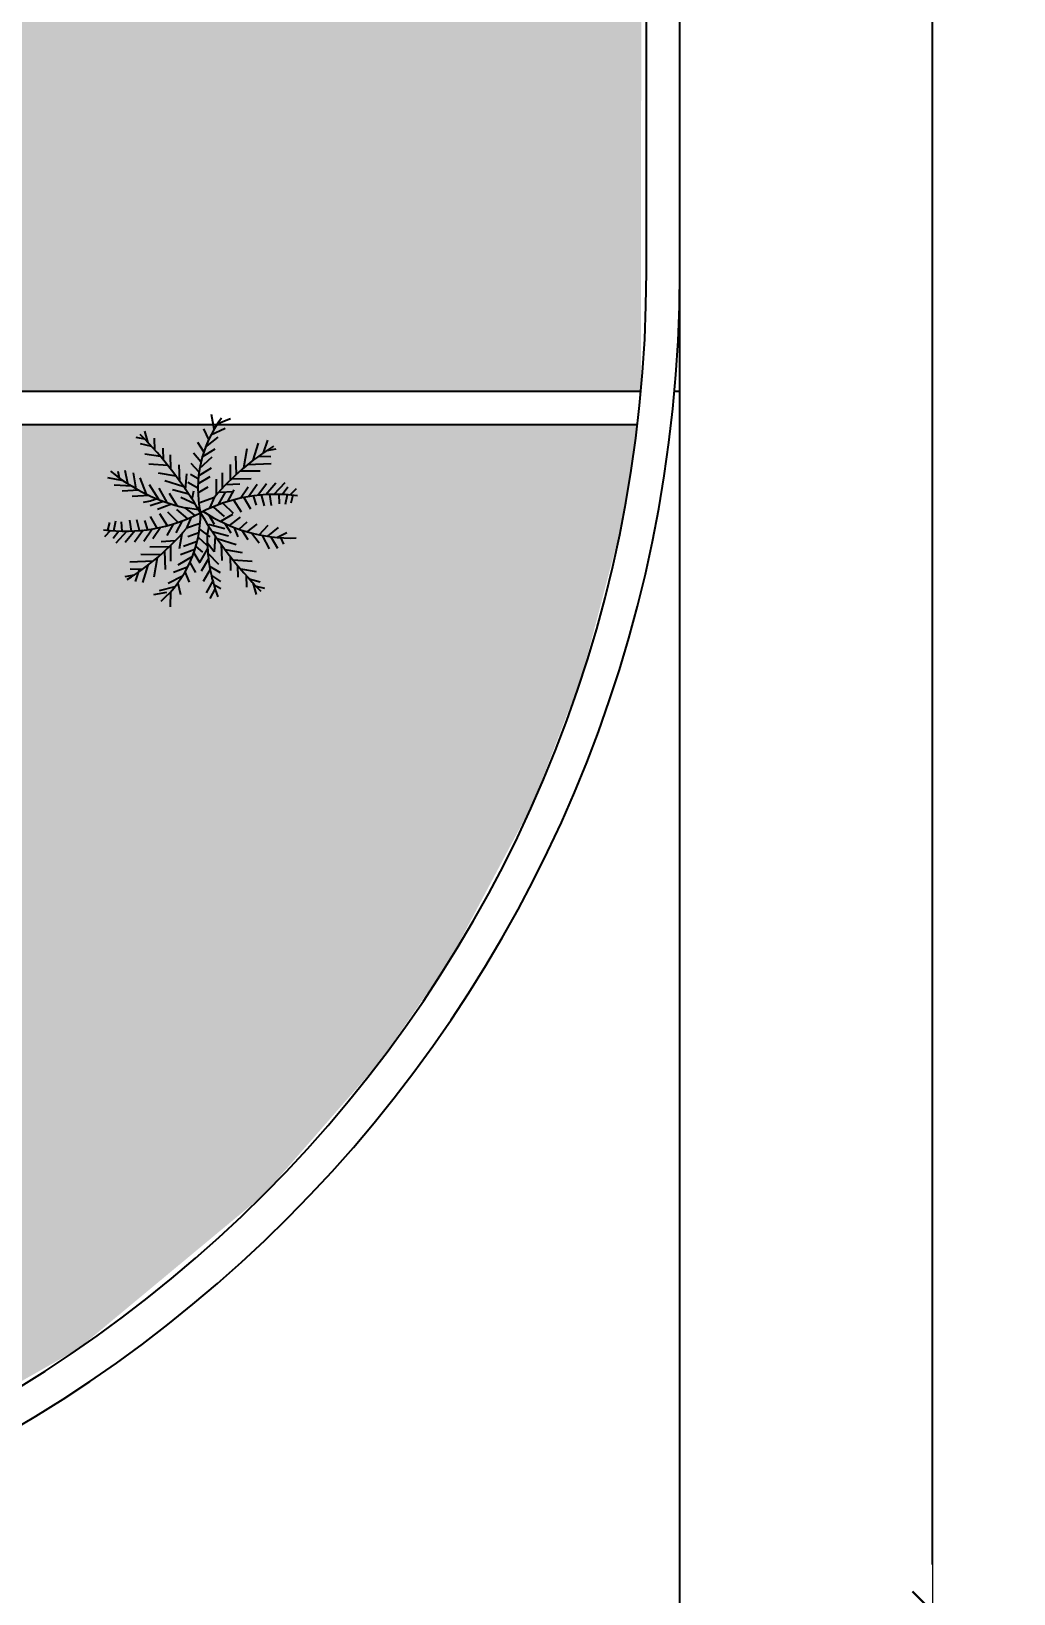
# Model space of a CAD drawing. Header units: millimetres. Extents: x 1170 to 1315, y 90 to 135.
# Drawn here: x 1294.548 to 1296.017, y 121.253 to 123.59 of the extents above; entities that cross this region are included whole.
import ezdxf

# ---------------------------------------------------------------- set-up
doc = ezdxf.new("R2010")
doc.units = ezdxf.units.MM
doc.header["$LTSCALE"] = 20
doc.header["$MEASUREMENT"] = 0
doc.linetypes.add('HIDDEN', pattern=[0.375, 0.25, -0.125])
doc.layers.get('DEFPOINTS').update_dxf_attribs({"linetype": 'CONTINUOUS'})
for name, color, linetype in [('COTA', 7, 'CONTINUOUS'), ('E-hatch', 8, 'CONTINUOUS'), ('Indic_Corte_Vista', 2, 'CONTINUOUS'), ('J-Paredes', 7, 'CONTINUOUS')]:
    doc.layers.add(name, color=color, linetype=linetype)
doc.layers.add('E-Pen-C', color=4, linetype='CONTINUOUS', lineweight=15)
doc.layers.add('E-Pen-G', color=3, linetype='CONTINUOUS', lineweight=30)
doc.styles.add('F2', font='ARIALN.TTF')
doc.dimstyles.new('DIMENSION-1', dxfattribs={"dimtxt": 0.145, "dimasz": 0.07, "dimexe": 1, "dimexo": 0, "dimgap": 0.12, "dimtad": 1, "dimzin": 7, "dimdsep": 46, "dimtxsty": 'F2', "dimblk1": 'TRACO', "dimblk2": 'TRACO', "dimsah": 1, "dimcen": 1, "dimse1": 1, "dimse2": 1, "dimclrd": 4, "dimclre": 256, "dimclrt": 4, "dimadec": 8, "dimazin": 0, "dimtfac": 1, "dimtix": 1, "dimtmove": 2, "dimatfit": 3, "dimldrblk": 'TRACO', "dimfxl": 1, "dimtolj": 1, "dimtzin": 0, "dimarcsym": 0})

# ---------------------------------------------------------------- blocks, each defined once
blk = doc.blocks.new('TRACO')
at = {"layer": 'E-Pen-C'}
for p, q in [((0, 1), (0, -1)), ((-1, 0), (1, 0))]:
    blk.add_line(p, q, dxfattribs=at)
at = {"layer": 'E-Pen-G'}
blk.add_line((-0.424, -0.424), (0.424, 0.424), dxfattribs=at)
blk = doc.blocks.new('*D472')
at = {"layer": 'COTA', "color": 4, "linetype": 'Continuous', "lineweight": -2}
blk.add_line((1295.8955, 121.2972), (1295.8955, 131.5507), dxfattribs=at)
at = {"layer": 'DEFPOINTS', "color": 0, "linetype": 'Continuous'}
for p in [(1295.5179, 131.6207), (1295.8955, 131.6207), (1295.5179, 121.2272)]:
    blk.add_point(p, dxfattribs=at)
at = {"layer": 'COTA', "color": 4, "linetype": 'Continuous', "lineweight": -2, "xscale": 0.07, "yscale": 0.07, "zscale": 0.07}
for p, rotation in [((1295.8955, 131.6207), 90), ((1295.8955, 121.2272), 270)]:
    blk.add_blockref('TRACO', p, dxfattribs=dict(at, rotation=rotation))
at = {"layer": 'COTA', "color": 4, "linetype": 'Continuous', "insert": (1295.7014, 126.424), "char_height": 0.145, "attachment_point": 5, "rotation": 90, "style": 'F2'}
blk.add_mtext('\\A1;20.79', dxfattribs=at)

msp = doc.modelspace()

# ---------------------------------------------------------------- hatches: boundary and pattern name
at = {"layer": 'E-hatch'}
h = msp.add_hatch(dxfattribs=at)
h.set_pattern_fill('GRASS', color=250, scale=0.1, style=0)
h.paths.add_polyline_path([(1279.7532, 122.4272), (1292.6429, 122.4272), (1292.6429, 121.3022), (1281.3117, 121.3087), (1280.9141, 121.3841), (1280.5581, 121.5316), (1280.319, 121.6838), (1280.1098, 121.8645), (1279.9889, 121.9969), (1279.7859, 122.2936), (1279.7394, 122.3831)])
h.paths.add_polyline_path([(1293.1679, 123.0022), (1293.1679, 122.7272), (1293.0179, 122.7272), (1293.0179, 121.2772), (1293.6598, 121.2828), (1294.0841, 121.3625), (1294.3369, 121.4594), (1294.6175, 121.6192), (1294.8963, 121.8508), (1295.0687, 122.0483), (1295.1734, 122.2003), (1295.2986, 122.4364), (1295.3724, 122.6289), (1295.4298, 122.8484), (1295.4543, 123.0022)])
at = {"layer": 'J-Paredes'}
h = msp.add_hatch(dxfattribs=at)
h.set_pattern_fill('AR-HBONE', color=250, scale=0.015, style=0)
h.paths.add_polyline_path([(1293.3546, 130.6887), (1293.4222, 130.7934), (1293.4991, 130.8634), (1293.6957, 131.0309), (1293.876, 131.13), (1294.0216, 131.1533), (1294.118, 131.1155), (1294.4575, 130.6429), (1294.5067, 130.6159), (1294.58, 130.6048), (1294.5851, 130.5609), (1294.5411, 130.5326), (1294.9607, 129.9082), (1295.1821, 129.6649), (1295.2429, 129.4725), (1295.291, 129.3812), (1295.174, 129.2823), (1295.0537, 129.1442), (1294.8357, 129.0331), (1294.6879, 128.9443), (1294.5572, 128.957), (1294.2836, 129.2025), (1294.0307, 129.636), (1293.5757, 130.2205), (1293.3741, 130.5891), (1293.3573, 130.6752)], flags=16)
h.paths.add_polyline_path([(1293.3546, 128.3206), (1293.4222, 128.4252), (1293.4991, 128.4952), (1293.6957, 128.6627), (1293.876, 128.7618), (1294.0216, 128.7852), (1294.118, 128.7473), (1294.4575, 128.2747), (1294.5067, 128.2478), (1294.58, 128.2367), (1294.5851, 128.1928), (1294.5411, 128.1644), (1294.9607, 127.5401), (1295.1821, 127.2967), (1295.2429, 127.1044), (1295.291, 127.0131), (1295.174, 126.9141), (1295.0537, 126.7761), (1294.8357, 126.665), (1294.6879, 126.5761), (1294.5572, 126.5888), (1294.2836, 126.8344), (1294.0307, 127.2678), (1293.5757, 127.8524), (1293.3741, 128.221), (1293.3573, 128.3071)], flags=16)
h.paths.add_polyline_path([(1293.0179, 129.0522), (1293.1679, 129.0522), (1293.1679, 123.0522), (1295.4596, 123.0522), (1295.4679, 131.5457), (1293.0179, 131.5457)])

# ---------------------------------------------------------------- linework, layer by layer
at = {"layer": 'COTA', "color": 250, "linetype": 'HIDDEN'}
msp.add_line((1295.5179, 121.2272), (1295.5179, 123.2302), dxfattribs=at)
at = {"layer": 'E-hatch', "color": 250}
for p, q in [((1294.8215, 122.9952), (1294.8175, 123.0172)), ((1294.8134, 122.9799), (1294.806, 122.9957)), ((1294.8167, 122.9865), (1294.8381, 122.9968)), ((1294.8268, 123.0036), (1294.8461, 123.0111)), ((1294.718, 122.98), (1294.7051, 122.9828)), ((1294.7281, 122.9691), (1294.7116, 122.9734)), ((1294.7228, 122.9749), (1294.7176, 122.9923)), ((1294.7328, 122.9639), (1294.7321, 122.9815)), ((1294.8061, 122.9614), (1294.797, 122.9753)), ((1294.8085, 122.9683), (1294.8273, 122.9832)), ((1294.8798, 122.9486), (1294.8878, 122.9743)), ((1294.8954, 122.9599), (1294.9017, 122.9786)), ((1294.7413, 122.9541), (1294.7177, 122.958)), ((1294.7457, 122.9488), (1294.7452, 122.9665)), ((1294.7567, 122.9352), (1294.7562, 122.9566)), ((1294.8018, 122.9464), (1294.7904, 122.9592)), ((1294.7998, 122.9365), (1294.8187, 122.954)), ((1294.8038, 122.954), (1294.8228, 122.9658)), ((1294.855, 122.9278), (1294.854, 122.955)), ((1294.866, 122.9375), (1294.8708, 122.9664)), ((1294.888, 122.9547), (1294.9063, 122.9544)), ((1294.9003, 122.9633), (1294.914, 122.9658)), ((1294.6799, 122.922), (1294.6779, 122.9317)), ((1294.6922, 122.9137), (1294.6882, 122.9332)), ((1294.7048, 122.9061), (1294.701, 122.9297)), ((1294.7524, 122.9406), (1294.7238, 122.9427)), ((1294.7646, 122.9249), (1294.7385, 122.9295)), ((1294.7703, 122.9171), (1294.7692, 122.9416)), ((1294.7789, 122.9049), (1294.7804, 122.9283)), ((1294.7978, 122.9211), (1294.7861, 122.9274)), ((1294.7989, 122.931), (1294.7872, 122.9439)), ((1294.7973, 122.9133), (1294.8157, 122.9244)), ((1294.7982, 122.9255), (1294.8176, 122.9375)), ((1294.8341, 122.9065), (1294.8341, 122.9296)), ((1294.846, 122.9193), (1294.8459, 122.9424)), ((1294.8606, 122.9329), (1294.8901, 122.9326)), ((1294.8719, 122.9424), (1294.9069, 122.9439)), ((1294.686, 122.9178), (1294.6625, 122.9223)), ((1294.6982, 122.9099), (1294.6719, 122.9115)), ((1294.709, 122.9037), (1294.6838, 122.9026)), ((1294.7201, 122.898), (1294.7109, 122.9223)), ((1294.7387, 122.8899), (1294.7247, 122.912)), ((1294.7511, 122.8853), (1294.7395, 122.9071)), ((1294.7762, 122.9088), (1294.7478, 122.9178)), ((1294.7836, 122.898), (1294.759, 122.9045)), ((1294.7972, 122.9068), (1294.782, 122.9155)), ((1294.7884, 122.8905), (1294.7909, 122.9031)), ((1294.7973, 122.9), (1294.8125, 122.9091)), ((1294.8252, 122.8973), (1294.8251, 122.9203)), ((1294.8282, 122.8823), (1294.8378, 122.9)), ((1294.8299, 122.9009), (1294.8506, 122.902)), ((1294.839, 122.9123), (1294.8597, 122.9135)), ((1294.8418, 122.887), (1294.8515, 122.9043)), ((1294.8478, 122.921), (1294.8767, 122.9214)), ((1294.861, 122.8921), (1294.8722, 122.9089)), ((1294.8731, 122.8944), (1294.8859, 122.9131)), ((1294.8868, 122.8963), (1294.8998, 122.9139)), ((1294.899, 122.8973), (1294.9138, 122.9147)), ((1294.9112, 122.8978), (1294.9277, 122.9154)), ((1294.9232, 122.8976), (1294.9315, 122.9087)), ((1294.9354, 122.8967), (1294.9445, 122.9064)), ((1294.7245, 122.896), (1294.699, 122.8943)), ((1294.7459, 122.8871), (1294.7257, 122.8805)), ((1294.7577, 122.8831), (1294.737, 122.875)), ((1294.766, 122.8806), (1294.7547, 122.8987)), ((1294.7933, 122.8828), (1294.7719, 122.8929)), ((1294.7985, 122.8744), (1294.778, 122.8776)), ((1294.7933, 122.8662), (1294.778, 122.8776)), ((1294.7986, 122.8848), (1294.8221, 122.8932)), ((1294.815, 122.8769), (1294.8224, 122.894)), ((1294.8205, 122.8784), (1294.8367, 122.8644)), ((1294.8345, 122.8846), (1294.8499, 122.8693)), ((1294.8504, 122.8894), (1294.862, 122.8717)), ((1294.8658, 122.8931), (1294.8757, 122.8759)), ((1294.8799, 122.8955), (1294.8842, 122.8816)), ((1294.892, 122.8968), (1294.8964, 122.8806)), ((1294.9042, 122.8976), (1294.9069, 122.8811)), ((1294.9182, 122.8977), (1294.9189, 122.8835)), ((1294.9305, 122.8971), (1294.9277, 122.8823)), ((1294.9394, 122.8963), (1294.9363, 122.8845)), ((1294.6627, 122.8439), (1294.6657, 122.8557)), ((1294.6716, 122.8431), (1294.6744, 122.8579)), ((1294.6839, 122.8425), (1294.6831, 122.8567)), ((1294.6979, 122.8426), (1294.6952, 122.8591)), ((1294.7101, 122.8434), (1294.7057, 122.8597)), ((1294.7222, 122.8448), (1294.7179, 122.8586)), ((1294.7363, 122.8472), (1294.7263, 122.8643)), ((1294.7517, 122.8508), (1294.7401, 122.8685)), ((1294.7603, 122.8533), (1294.7506, 122.8359)), ((1294.7676, 122.8556), (1294.7521, 122.8709)), ((1294.7739, 122.8579), (1294.7643, 122.8402)), ((1294.782, 122.8612), (1294.7659, 122.8752)), ((1294.7871, 122.8633), (1294.7797, 122.8463)), ((1294.8005, 122.8543), (1294.78, 122.847)), ((1294.8128, 122.8675), (1294.8215, 122.8533)), ((1294.8315, 122.8573), (1294.8492, 122.8682)), ((1294.8374, 122.8541), (1294.8462, 122.84)), ((1294.8444, 122.851), (1294.8609, 122.8637)), ((1294.859, 122.8455), (1294.8707, 122.8565)), ((1294.6667, 122.8435), (1294.6575, 122.8339)), ((1294.6789, 122.8427), (1294.6706, 122.8316)), ((1294.6909, 122.8425), (1294.6744, 122.8248)), ((1294.7031, 122.8429), (1294.6883, 122.8256)), ((1294.7153, 122.8439), (1294.7023, 122.8263)), ((1294.729, 122.8458), (1294.7162, 122.8271)), ((1294.7411, 122.8482), (1294.7299, 122.8313)), ((1294.7732, 122.8388), (1294.7691, 122.816)), ((1294.7987, 122.84), (1294.7821, 122.8342)), ((1294.7975, 122.8334), (1294.8107, 122.8218)), ((1294.7995, 122.8455), (1294.8152, 122.8343)), ((1294.8136, 122.8497), (1294.8112, 122.8371)), ((1294.8128, 122.8531), (1294.8373, 122.8466)), ((1294.8185, 122.8423), (1294.843, 122.8358)), ((1294.8232, 122.8353), (1294.8217, 122.8119)), ((1294.8259, 122.8314), (1294.8542, 122.8224)), ((1294.8515, 122.8474), (1294.8568, 122.834)), ((1294.863, 122.8441), (1294.8717, 122.8299)), ((1294.8711, 122.8416), (1294.8859, 122.8531)), ((1294.8773, 122.8399), (1294.889, 122.8251)), ((1294.8887, 122.8372), (1294.9023, 122.8517)), ((1294.8932, 122.8363), (1294.9038, 122.8162)), ((1294.9019, 122.8349), (1294.9175, 122.8482)), ((1294.9064, 122.8343), (1294.916, 122.8174)), ((1294.9151, 122.8333), (1294.9301, 122.8405)), ((1294.9207, 122.8329), (1294.9254, 122.8232)), ((1294.7414, 122.8074), (1294.712, 122.8077)), ((1294.7543, 122.8192), (1294.7253, 122.8189)), ((1294.7631, 122.8279), (1294.7424, 122.8268)), ((1294.7471, 122.8125), (1294.7481, 122.7852)), ((1294.7561, 122.8209), (1294.7561, 122.7979)), ((1294.7927, 122.8152), (1294.7713, 122.8074)), ((1294.796, 122.827), (1294.7759, 122.8199)), ((1294.7909, 122.81), (1294.7999, 122.795)), ((1294.794, 122.8195), (1294.8043, 122.811)), ((1294.8115, 122.8166), (1294.7995, 122.7957)), ((1294.8112, 122.8254), (1294.8217, 122.8123)), ((1294.812, 122.8096), (1294.8279, 122.7931)), ((1294.8318, 122.8231), (1294.8329, 122.7986)), ((1294.8375, 122.8153), (1294.8636, 122.8107)), ((1294.7302, 122.7979), (1294.6952, 122.7963)), ((1294.7141, 122.7855), (1294.6957, 122.7858)), ((1294.7094, 122.7853), (1294.7034, 122.7674)), ((1294.7222, 122.7916), (1294.7143, 122.7659)), ((1294.7361, 122.8028), (1294.7313, 122.7738)), ((1294.7816, 122.7885), (1294.7606, 122.7807)), ((1294.789, 122.8049), (1294.767, 122.7915)), ((1294.785, 122.7955), (1294.7937, 122.7807)), ((1294.8129, 122.8011), (1294.8023, 122.783)), ((1294.8154, 122.7855), (1294.8049, 122.7674)), ((1294.8145, 122.7904), (1294.8303, 122.781)), ((1294.8454, 122.805), (1294.8459, 122.7836)), ((1294.8497, 122.7996), (1294.8783, 122.7976)), ((1294.8563, 122.7914), (1294.8569, 122.7737)), ((1294.8608, 122.7861), (1294.8844, 122.7822)), ((1294.7018, 122.777), (1294.6881, 122.7744)), ((1294.7741, 122.7754), (1294.7527, 122.7645)), ((1294.767, 122.765), (1294.7711, 122.7481)), ((1294.7779, 122.7817), (1294.784, 122.7663)), ((1294.8193, 122.7683), (1294.8094, 122.7502)), ((1294.8173, 122.7763), (1294.8311, 122.7671)), ((1294.8208, 122.763), (1294.8317, 122.7566)), ((1294.8693, 122.7764), (1294.8699, 122.7587)), ((1294.874, 122.7711), (1294.8904, 122.7668)), ((1294.8793, 122.7653), (1294.8845, 122.7479)), ((1294.8841, 122.7603), (1294.897, 122.7574)), ((1294.7502, 122.7509), (1294.7306, 122.7475)), ((1294.7625, 122.7592), (1294.7394, 122.7533)), ((1294.756, 122.7517), (1294.7555, 122.7293)), ((1294.8228, 122.7566), (1294.815, 122.7418))]:
    msp.add_line(p, q, dxfattribs=at)
for centre, radius, start, end in [((1294.9714, 122.9065), 0.1742, 142.889, 192.0535), ((1294.2818, 122.5639), 0.6028, 30.5265, 44.6166), ((1295.1062, 122.6534), 0.372, 121.7433, 139.712), ((1294.84, 123.1449), 0.2744, 230.8338, 256.9381), ((1294.6933, 123.0171), 0.1331, 279.8435, 288.6765), ((1294.9132, 122.6564), 0.2413, 82.1456, 117.6975), ((1294.6889, 123.0838), 0.2413, 262.1456, 297.6975), ((1294.6269, 122.8685), 0.1742, 311.3692, 0.5337), ((1295.3203, 123.1763), 0.6028, 210.5265, 224.6166), ((1294.9368, 123.0693), 0.237, 236.1446, 271.7902), ((1294.4959, 123.0868), 0.372, 301.7433, 319.712), ((1295.0516, 122.8304), 0.2404, 178.3976, 201.0107)]:
    msp.add_arc(centre, radius, start, end, dxfattribs=at)
at = {"layer": 'Indic_Corte_Vista', "color": 250}
for p, q in [((1295.4679, 123.2302), (1295.4679, 131.5457)), ((1295.5179, 123.2302), (1295.5179, 131.5457)), ((1293.1679, 123.0522), (1295.4596, 123.0522)), ((1295.5098, 123.0522), (1295.5179, 123.0522)), ((1293.1679, 123.0022), (1295.4543, 123.0022))]:
    msp.add_line(p, q, dxfattribs=at)
for centre, radius, start, end in [((1293.5129, 123.2322), 1.955, 270.1426, 359.9409), ((1293.5129, 123.2322), 2.005, 270.1426, 359.9409), ((1293.7679, 122.9802), 3, 270, 360)]:
    msp.add_arc(centre, radius, start, end, dxfattribs=at)

# ---------------------------------------------------------------- dimensions: what is measured, and where the dimension line sits
at = {"layer": 'COTA', "color": 7, "linetype": 'Continuous'}
dim = msp.add_linear_dim(base=(1295.8955, 131.6207), p1=(1295.5179, 121.2272), p2=(1295.5179, 131.6207), angle=90, text='20.79', dimstyle='DIMENSION-1', override={"dimadec": 0, "dimfxl": 0.04}, dxfattribs=at)
dim.commit()
dim.dimension.update_dxf_attribs({"geometry": '*D472', "text_midpoint": (1295.7014, 126.424)})

doc.saveas('drawing.dxf')
